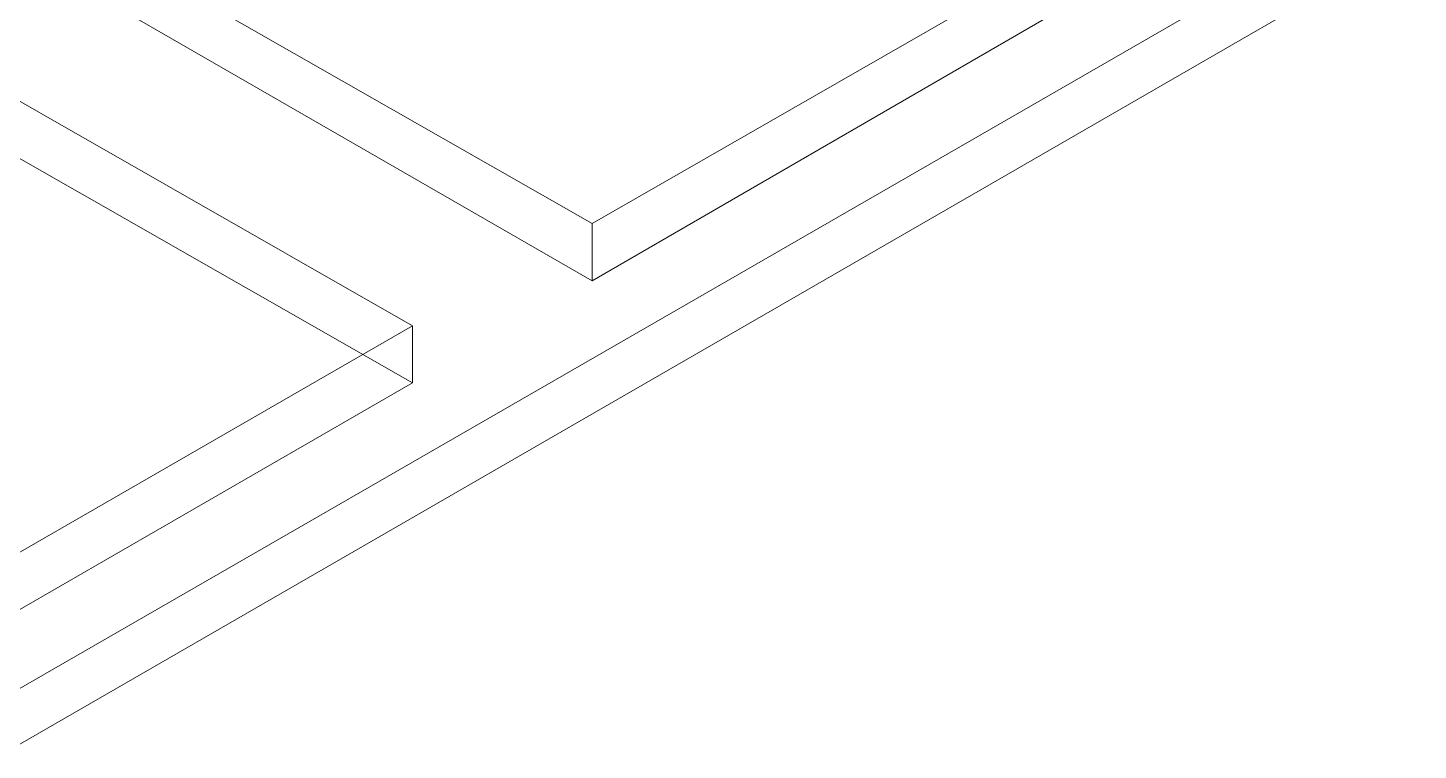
# Model space of a CAD drawing. Header units: millimetres. Extents: x 251 to 1800, y 172 to 1116.
# Drawn here: x 1652.5 to 1799.6, y 302.2 to 378.7 of the extents above; entities that cross this region are included whole.
import ezdxf

# ---------------------------------------------------------------- set-up
doc = ezdxf.new("R2010")
doc.units = ezdxf.units.MM

msp = doc.modelspace()

# ---------------------------------------------------------------- linework, layer by layer
at = {"color": 8, "lineweight": 0, "true_color": 0x808080}
for points in [[(1712.188036, 418.283108), (1659.646477, 387.975969), (1712.188036, 357.944349), (1764.454074, 387.975969)], [(1640.635636, 377.175607), (1588.369597, 347.143987), (1640.635636, 316.836848), (1693.177194, 347.143987)]]:
    msp.add_lwpolyline(points, close=True, dxfattribs=at)
for points in [[(1799.555251, 394.037397), (1434.739955, 183.733405)], [(1799.555251, 394.037397), (1434.739955, 183.733405)], [(1434.739955, 177.671977), (1799.555251, 388.251488)], [(1434.739955, 177.671977), (1799.555251, 388.251488)], [(1659.646477, 387.975969), (1712.188036, 357.944349)], [(1659.646477, 387.975969), (1659.646477, 382.190061), (1712.188036, 351.882922)], [(1712.188036, 357.944349), (1764.454074, 387.975969)], [(1659.646477, 382.190061), (1712.188036, 351.882922)], [(1712.188036, 351.882922), (1764.454074, 382.190061)], [(1712.188036, 357.944349), (1712.188036, 351.882922), (1764.454074, 382.190061)], [(1693.177194, 347.143987), (1640.635636, 377.175607)], [(1693.177194, 341.082559), (1640.635636, 371.114179)], [(1693.177194, 347.143987), (1693.177194, 341.082559), (1640.635636, 371.114179)], [(1712.188036, 357.944349), (1712.188036, 351.882922)], [(1640.635636, 316.836848), (1693.177194, 347.143987)], [(1693.177194, 347.143987), (1693.177194, 341.082559)], [(1640.635636, 310.775421), (1693.177194, 341.082559)], [(1640.635636, 316.836848), (1640.635636, 310.775421), (1693.177194, 341.082559)]]:
    msp.add_lwpolyline(points, dxfattribs=at)

doc.saveas('drawing.dxf')
